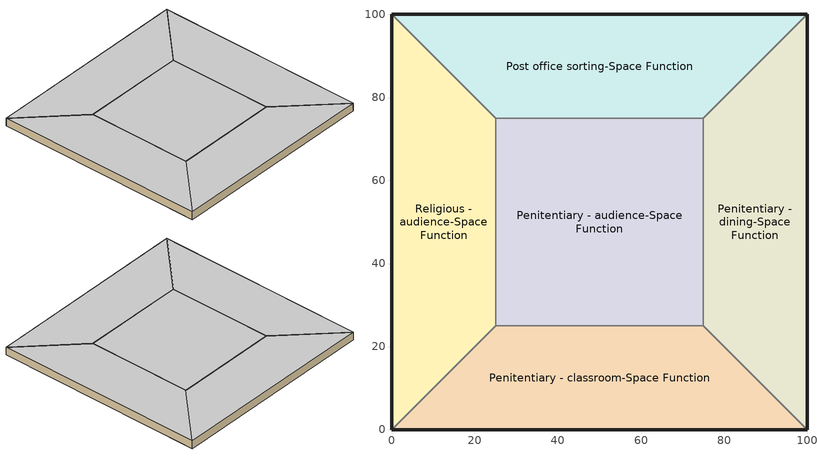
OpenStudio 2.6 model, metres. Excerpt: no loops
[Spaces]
Religious - audience-Space Function
 floor ground: 0,0 0,100 25,75 25,25 z0
 wall ground: 0,100 0,0 z0:3.8
 wall to Post office sorting-Space Function: 25,75 0,100 z0:3.8
 wall to Penitentiary - audience-Space Function: 25,25 25,75 z0:3.8
 wall to Penitentiary - classroom-Space Function: 0,0 25,25 z0:3.8
 ceiling ground: 25,25 25,75 0,100 0,0 z3.8
Post office sorting-Space Function
 floor ground: 0,100 100,100 75,75 25,75 z0
 wall ground: 100,100 0,100 z0:3.8
 wall to Penitentiary - dining-Space Function: 75,75 100,100 z0:3.8
 wall to Penitentiary - audience-Space Function: 25,75 75,75 z0:3.8
 ceiling ground: 25,75 75,75 100,100 0,100 z3.8
Penitentiary - dining-Space Function
 floor ground: 100,100 100,0 75,25 75,75 z0
 wall ground: 100,0 100,100 z0:3.8
 wall to Penitentiary - classroom-Space Function: 75,25 100,0 z0:3.8
 wall to Penitentiary - audience-Space Function: 75,75 75,25 z0:3.8
 ceiling ground: 75,75 75,25 100,0 100,100 z3.8
Penitentiary - classroom-Space Function
 floor ground: 100,0 0,0 25,25 75,25 z0
 wall ground: 0,0 100,0 z0:3.8
 wall to Penitentiary - audience-Space Function: 75,25 25,25 z0:3.8
 ceiling ground: 75,25 25,25 0,0 100,0 z3.8
Penitentiary - audience-Space Function
 floor ground: 25,25 25,75 75,75 75,25 z0
 ceiling ground: 75,25 75,75 25,75 25,25 z3.8
[Building]
Building 1: Default Construction Set=BTAP-Mass at hdd = 6250.0; Standards Number of Stories=1; Standards Number of Above Ground Stories=1; Standards Building Type=NECB2011_unknown
[Site]
Fort McMurray AP_AB_CAN: Latitude {deg}=56.653; Longitude {deg}=-111.223; Time Zone {hr}=-7; Elevation {m}=369.1
[Site:WaterMainsTemperature]
Calculation Method=Correlation; Annual Average Outdoor Air Temperature {C}=1.875; Maximum Difference In Monthly Average Outdoor Air Temperatures {deltaC}=34.4
[SizingPeriod:DesignDay] Barometric Pressure {Pa}=96969; Sky Clearness=0; Rain Indicator=0; Snow Indicator=0; Day of Month=21; Daylight Saving Time Indicator=0; Humidity Indicating Type=Wetbulb; Dry-Bulb Temperature Range Modifier Type=DefaultMultipliers
Name | Maximum Dry-Bulb Temperature {C} | Daily Dry-Bulb Temperature Range {deltaC} | Humidity Indicating Conditions at Maximum Dry-Bulb | Wind Speed {m/s} | Wind Direction {deg} | Month | Day Type | Solar Model Indicator | ASHRAE Taub | ASHRAE Taud
Fort McMurray AP Ann Clg .4% Condns DB=>MWB | 28.9 | 12.4 | 17.8 | 3.7 | 250 | 7 | SummerDesignDay | ASHRAETau | 0.377 | 2.403
Fort McMurray AP Ann Htg 99.6% Condns DB | -36.2 | 0 | -36.2 | 1 | 90 | 1 | WinterDesignDay | ASHRAEClearSky
[Site:GroundTemperature:BuildingSurface]
19.527, 19.502, 19.536, 19.598, 20.002, 21.64, 22.225, 22.375, 21.449, 20.121, 19.802, 19.633
[Material:NoMass] Roughness=Smooth; Thermal Absorptance=0.9; Solar Absorptance=0.7
Name | Thermal Resistance {m2-K/W} | Visible Absorptance
Typical Carpet Pad; Typical Carpet Pad 1 | 0.21648 | 0.8
Typical Insulation 1 | 5.91238 | 0.7
Typical Insulation 2 | 4.49096 | 0.7
Typical Insulation 3 | 6.17282 | 0.7
Typical Carpet Pad 2 | 1.25503 | 0.8
Typical Carpet Pad 3; Typical Carpet Pad 4 | 3.45515 | 0.8
Typical Insulation 4 | 0.454528 | 0.7
Typical Insulation 5 | 0.454545 | 0.7
[Material]
Name | Roughness | Thickness {m} | Conductivity {W/m-K} | Density {kg/m3} | Specific Heat {J/kg-K} | Thermal Absorptance | Solar Absorptance | Visible Absorptance
G05 25mm wood | MediumSmooth | 0.0254 | 0.15 | 608 | 1630 | 0.9 | 0.5 | 0.5
100mm Normalweight concrete floor 1 | MediumSmooth | 0.1016 | 2.31 | 2322 | 832
G01 13mm gypsum board 1 | Smooth | 0.0127 | 0.16 | 800 | 1090 | 0.9 | 0.7 | 0.5
4 in. Normalweight Concrete Floor 1 | MediumRough | 0.1016 | 2.31 | 2322 | 832 | 0.9 | 0.7 | 0.7
1IN Stucco 1 | Smooth | 0.0253 | 0.6918 | 1858 | 837 | 0.9 | 0.7 | 0.92
8IN CONCRETE HW RefBldg 1 | Rough | 0.2032 | 1.311 | 2240 | 836.8 | 0.9 | 0.7 | 0.7
1/2IN Gypsum 1 | Smooth | 0.0127 | 0.16 | 784.9 | 830 | 0.9 | 0.4 | 0.4
Metal Roof Surface 1; F08 Metal surface 1 | Smooth | 0.0008 | 45.28 | 7824 | 500 | 0.9 | 0.7 | 0.7
6 in. Normalweight Concrete Floor 1; 6 in. Normalweight Concrete Floor 2; 6 in. Normalweight Concrete Floor 3 | MediumRough | 0.1524 | 2.31 | 2322 | 832 | 0.9 | 0.7 | 0.7
[Construction]
BTAP-Int-Partition; BTAP-Int-Door: G05 25mm wood
BTAP-Int-Floor: 100mm Normalweight concrete floor 1, Typical Carpet Pad
BTAP-Int-Wall: G01 13mm gypsum board 1, G01 13mm gypsum board 1
BTAP-Int-Ceiling: Typical Carpet Pad, 100mm Normalweight concrete floor 1
BTAP-Int-Window: SimpleGlazing
BTAP-Ext-Floor-Mass:U-0.162: Typical Insulation 1, 4 in. Normalweight Concrete Floor 1, Typical Carpet Pad 1
BTAP-Ext-Wall-Mass:U-0.21: 1IN Stucco 1, 8IN CONCRETE HW RefBldg 1, Typical Insulation 2, 1/2IN Gypsum 1
BTAP-Ext-Roof-Metal:U-0.162: Metal Roof Surface 1, Typical Insulation 3
BTAP-Grnd-Floor-Mass:U-0.757: 6 in. Normalweight Concrete Floor 1, Typical Carpet Pad 2
BTAP-Grnd-Wall-Mass:U-0.284: 6 in. Normalweight Concrete Floor 2, Typical Carpet Pad 3
BTAP-Grnd-Roof-Mass:U-0.284: 6 in. Normalweight Concrete Floor 3, Typical Carpet Pad 4
BTAP-Ext-FixedWindow:U=0.220 SHGC=0.600; BTAP-Ext-GlassDoors:U=0.220 SHGC=0.600; BTAP-Ext-Skylights:U=0.220 SHGC=0.600; BTAP-Ext-DaylightDomes:U=0.220 SHGC=0.600; BTAP-Ext-DaylightDiffuser:U=0.220 SHGC=0.600: SimpleGlazing:U=0.220 SHGC=0.600
BTAP-Ext-Door:U-2.2: F08 Metal surface 1, Typical Insulation 4
BTAP-Ext-OverHeadDoor:U-2.2: Typical Insulation 5
[DefaultConstructionSet]
BTAP-Mass at hdd = 6250.0: Default Exterior Surface Constructions=BTAP-Mass at hdd = 6250.0; Default Interior Surface Constructions=Default Surface Constructions 2; Default Ground Contact Surface Constructions=BTAP-Mass at hdd = 6250.0 1; Default Exterior SubSurface Constructions=BTAP-Mass at hdd = 6250.0; Default Interior SubSurface Constructions=Default Sub Surface Constructions 2; Interior Partition Construction=BTAP-Int-Partition
[DefaultSurfaceConstructions]
Name | Floor Construction | Wall Construction | Roof Ceiling Construction
Default Surface Constructions 2 | BTAP-Int-Floor | BTAP-Int-Wall | BTAP-Int-Ceiling
BTAP-Mass at hdd = 6250.0 | BTAP-Ext-Floor-Mass:U-0.162 | BTAP-Ext-Wall-Mass:U-0.21 | BTAP-Ext-Roof-Metal:U-0.162
BTAP-Mass at hdd = 6250.0 1 | BTAP-Grnd-Floor-Mass:U-0.757 | BTAP-Grnd-Wall-Mass:U-0.284 | BTAP-Grnd-Roof-Mass:U-0.284
[DefaultSubSurfaceConstructions]
Name | Fixed Window Construction | Operable Window Construction | Door Construction | Glass Door Construction | Overhead Door Construction | Skylight Construction | Tubular Daylight Dome Construction | Tubular Daylight Diffuser Construction
Default Sub Surface Constructions 2 | BTAP-Int-Window | BTAP-Int-Window | BTAP-Int-Door
BTAP-Mass at hdd = 6250.0 | BTAP-Ext-FixedWindow:U=0.220 SHGC=0.600 | BTAP-Ext-FixedWindow:U=0.220 SHGC=0.600 | BTAP-Ext-Door:U-2.2 | BTAP-Ext-GlassDoors:U=0.220 SHGC=0.600 | BTAP-Ext-OverHeadDoor:U-2.2 | BTAP-Ext-Skylights:U=0.220 SHGC=0.600 | BTAP-Ext-DaylightDomes:U=0.220 SHGC=0.600 | BTAP-Ext-DaylightDiffuser:U=0.220 SHGC=0.600
[WindowMaterial:SimpleGlazingSystem] U-Factor {W/m2-K}=2.2; Solar Heat Gain Coefficient=0.6; Visible Transmittance=0.21
SimpleGlazing; SimpleGlazing:U=0.220 SHGC=0.600
[BuildingStory]
Story 1: Nominal Z Coordinate {m}=0; Nominal Floor to Floor Height {m}=3.8
[Space] Building Story=Story 1
Name | Space Type | Thermal Zone
Religious - audience-Space Function | Space Function Religious - audience | ALL_ST=Religious - audience_FL=Story 1_SCH=I
Post office sorting-Space Function | Space Function Post office sorting | ALL_ST=Post office sorting_FL=Story 1_SCH=A
Penitentiary - dining-Space Function | Space Function Penitentiary - dining | ALL_ST=Penitentiary - dining_FL=Story 1_SCH=B
Penitentiary - classroom-Space Function | Space Function Penitentiary - classroom | ALL_ST=Penitentiary - classroom_FL=Story 1_SCH=D
Penitentiary - audience-Space Function | Space Function Penitentiary - audience | ALL_ST=Penitentiary - audience_FL=Story 1_SCH=C
[SpaceType] Standards Building Type=Space Function
Name | Default Schedule Set | Design Specification Outdoor Air Object | Standards Space Type
Space Function Penitentiary - audience | Space Function Penitentiary - audience Schedule Set | Space Function Penitentiary - audience Ventilation | Penitentiary - audience
Space Function Penitentiary - classroom | Space Function Penitentiary - classroom Schedule Set | Space Function Penitentiary - classroom Ventilation | Penitentiary - classroom
Space Function Penitentiary - dining | Space Function Penitentiary - dining Schedule Set | Space Function Penitentiary - dining Ventilation | Penitentiary - dining
Space Function Post office sorting | Space Function Post office sorting Schedule Set | Space Function Post office sorting Ventilation | Post office sorting
Space Function Religious - audience | Space Function Religious - audience Schedule Set | Space Function Religious - audience Ventilation | Religious - audience
[People:Definition] Number of People Calculation Method=People/Area; Fraction Radiant=0.3
Name | People per Space Floor Area {person/m2}
Space Function Penitentiary - audience People Definition; Space Function Religious - audience People Definition | 0.199993
Space Function Penitentiary - classroom People Definition | 0.133365
Space Function Penitentiary - dining People Definition | 0.0999967
Space Function Post office sorting People Definition | 0.0500522
[People] Work Efficiency Schedule=Work Efficiency Schedule; Clothing Insulation Schedule=Clothing Schedule; Air Velocity Schedule=Air Velocity Schedule; Multiplier=1
Name | People Definition | Space or SpaceType
Space Function Penitentiary - audience People | Space Function Penitentiary - audience People Definition | Space Function Penitentiary - audience
Space Function Penitentiary - classroom People | Space Function Penitentiary - classroom People Definition | Space Function Penitentiary - classroom
Space Function Penitentiary - dining People | Space Function Penitentiary - dining People Definition | Space Function Penitentiary - dining
Space Function Post office sorting People | Space Function Post office sorting People Definition | Space Function Post office sorting
Space Function Religious - audience People | Space Function Religious - audience People Definition | Space Function Religious - audience
[Lights:Definition] Design Level Calculation Method=Watts/Area; Fraction Radiant=0.5; Fraction Visible=0.2
Name | Watts per Space Floor Area {W/m2}
Space Function Penitentiary - audience Lights Definition | 4.59996
Space Function Penitentiary - classroom Lights Definition | 14.3999
Space Function Penitentiary - dining Lights Definition | 11.4999
Space Function Post office sorting Lights Definition | 10.0999
Space Function Religious - audience Lights Definition | 18.1998
[Lights] Fraction Replaceable=1
Name | Lights Definition | Space or SpaceType
Space Function Penitentiary - audience Lights | Space Function Penitentiary - audience Lights Definition | Space Function Penitentiary - audience
Space Function Penitentiary - classroom Lights | Space Function Penitentiary - classroom Lights Definition | Space Function Penitentiary - classroom
Space Function Penitentiary - dining Lights | Space Function Penitentiary - dining Lights Definition | Space Function Penitentiary - dining
Space Function Post office sorting Lights | Space Function Post office sorting Lights Definition | Space Function Post office sorting
Space Function Religious - audience Lights | Space Function Religious - audience Lights Definition | Space Function Religious - audience
[ElectricEquipment:Definition] Design Level Calculation Method=Watts/Area; Fraction Radiant=0.5
Name | Watts per Space Floor Area {W/m2}
Space Function Penitentiary - audience Elec Equip Definition | 2.49998
Space Function Penitentiary - classroom Elec Equip Definition | 4.99996
Space Function Penitentiary - dining Elec Equip Definition; Space Function Religious - audience Elec Equip Definition | 0.999992
Space Function Post office sorting Elec Equip Definition | 7.49994
[ElectricEquipment]
Name | Electric Equipment Definition | Space or SpaceType
Space Function Penitentiary - audience Elec Equip | Space Function Penitentiary - audience Elec Equip Definition | Space Function Penitentiary - audience
Space Function Penitentiary - classroom Elec Equip | Space Function Penitentiary - classroom Elec Equip Definition | Space Function Penitentiary - classroom
Space Function Penitentiary - dining Elec Equip | Space Function Penitentiary - dining Elec Equip Definition | Space Function Penitentiary - dining
Space Function Post office sorting Elec Equip | Space Function Post office sorting Elec Equip Definition | Space Function Post office sorting
Space Function Religious - audience Elec Equip | Space Function Religious - audience Elec Equip Definition | Space Function Religious - audience
[DesignSpecification:OutdoorAir] Outdoor Air Method=Sum; Outdoor Air Flow per Person {m3/s-person}=0; Outdoor Air Flow Rate {m3/s}=0; Outdoor Air Flow Air Changes per Hour {1/hr}=0
Name | Outdoor Air Flow per Floor Area {m3/s-m2}
Space Function Penitentiary - audience Ventilation | 0.0020828
Space Function Penitentiary - classroom Ventilation | 0.00278384
Space Function Penitentiary - dining Ventilation | 0.0035814
Space Function Post office sorting Ventilation | 0.00087884
Space Function Religious - audience Ventilation | 0.0033528
[DefaultScheduleSet] People Activity Level Schedule=NECB-Activity; Infiltration Schedule=Always On
Name | Number of People Schedule | Lighting Schedule | Electric Equipment Schedule
Space Function Penitentiary - audience Schedule Set | NECB-C-Occupancy | NECB-C-Lighting | NECB-C-Electric-Equipment
Space Function Penitentiary - classroom Schedule Set | NECB-D-Occupancy | NECB-D-Lighting | NECB-D-Electric-Equipment
Space Function Penitentiary - dining Schedule Set | NECB-B-Occupancy | NECB-B-Lighting | NECB-B-Electric-Equipment
Space Function Post office sorting Schedule Set | NECB-A-Occupancy | NECB-A-Lighting | NECB-A-Electric-Equipment
Space Function Religious - audience Schedule Set | NECB-I-Occupancy | NECB-I-Lighting | NECB-I-Electric-Equipment
[ThermostatSetpoint:DualSetpoint]
Name | Heating Setpoint Temperature Schedule | Cooling Setpoint Temperature Schedule
Space Function Penitentiary - audience Thermostat 3 | NECB-C-Thermostat Setpoint-Heating | NECB-C-Thermostat Setpoint-Cooling
Space Function Penitentiary - classroom Thermostat 3 | NECB-D-Thermostat Setpoint-Heating | NECB-D-Thermostat Setpoint-Cooling
Space Function Penitentiary - dining Thermostat 3 | NECB-B-Thermostat Setpoint-Heating | NECB-B-Thermostat Setpoint-Cooling
Space Function Post office sorting Thermostat 3 | NECB-A-Thermostat Setpoint-Heating | NECB-A-Thermostat Setpoint-Cooling
Space Function Religious - audience Thermostat 3 | NECB-I-Thermostat Setpoint-Heating | NECB-I-Thermostat Setpoint-Cooling
[ThermalZone] Use Ideal Air Loads=No
Name | Thermostat
ALL_ST=Penitentiary - audience_FL=Story 1_SCH=C | Space Function Penitentiary - audience Thermostat 3
ALL_ST=Penitentiary - classroom_FL=Story 1_SCH=D | Space Function Penitentiary - classroom Thermostat 3
ALL_ST=Penitentiary - dining_FL=Story 1_SCH=B | Space Function Penitentiary - dining Thermostat 3
ALL_ST=Post office sorting_FL=Story 1_SCH=A | Space Function Post office sorting Thermostat 3
ALL_ST=Religious - audience_FL=Story 1_SCH=I | Space Function Religious - audience Thermostat 3
[HeatExchanger:AirToAir:SensibleAndLatent] Availability Schedule=Always On Discrete; Nominal Supply Air Flow Rate {m3/s}=autosize; Sensible Effectiveness at 100% Heating Air Flow=0.5; Latent Effectiveness at 100% Heating Air Flow=0.5; Sensible Effectiveness at 75% Heating Air Flow=0.5; Latent Effectiveness at 75% Heating Air Flow=0.5; Sensible Effectiveness at 100% Cooling Air Flow=0.5; Latent Effectiveness at 100% Cooling Air Flow=0.5; Sensible Effectiveness at 75% Cooling Air Flow=0.5; Latent Effectiveness at 75% Cooling Air Flow=0.5; Supply Air Outlet Temperature Control=Yes; Heat Exchanger Type=Rotary; Frost Control Type=ExhaustOnly; Threshold Temperature {C}=-23.3; Initial Defrost Time Fraction=0.167; Rate of Defrost Time Fraction Increase {1/K}=1.44; Economizer Lockout=Yes
Name | Nominal Electric Power {W}
Sys_3_PSZ ALL_ST=Penitentiary - audience_FL=Story 1_SCH=C ERV | 3786.02
Sys_3_PSZ ALL_ST=Penitentiary - classroom_FL=Story 1_SCH=D ERV | 3795.13
Sys_3_PSZ ALL_ST=Penitentiary - dining_FL=Story 1_SCH=B ERV | 4868.1
Sys_3_PSZ ALL_ST=Religious - audience_FL=Story 1_SCH=I ERV | 4560.56
[SetpointManager:OutdoorAirPretreat] Minimum Setpoint Temperature {C}=-99; Maximum Setpoint Temperature {C}=99; Minimum Setpoint Humidity Ratio {kgWater/kgDryAir}=1e-05; Maximum Setpoint Humidity Ratio {kgWater/kgDryAir}=1
Setpoint Manager Outdoor Air Pretreat 1; Setpoint Manager Outdoor Air Pretreat 2; Setpoint Manager Outdoor Air Pretreat 3; Setpoint Manager Outdoor Air Pretreat 4
[AvailabilityManager:NightCycle] Control Type=CycleOnAny; Thermostat Tolerance {deltaC}=1; Cycling Run Time {s}=3600
Availability Manager Night Cycle 1; Availability Manager Night Cycle 2; Availability Manager Night Cycle 3; Availability Manager Night Cycle 4; Availability Manager Night Cycle 5
[Schedule:Ruleset]
Clothing Schedule: Default Day Schedule=Clothing Schedule Default Winter Clothes
Air Velocity Schedule: Default Day Schedule=Air Velocity Schedule Default
Work Efficiency Schedule: Default Day Schedule=Work Efficiency Schedule Default
NECB-C-Occupancy: Default Day Schedule=NECB-C-Occupancy Default
NECB-Activity: Default Day Schedule=NECB-Activity Default; Summer Design Day Schedule=NECB-Activity Summer Design Day; Winter Design Day Schedule=NECB-Activity Winter Design Day
NECB-C-Lighting: Default Day Schedule=NECB-C-Lighting Default
NECB-C-Electric-Equipment: Default Day Schedule=NECB-C-Electric-Equipment Default
Always On: Default Day Schedule=Always On Default
NECB-C-Thermostat Setpoint-Heating: Default Day Schedule=NECB-C-Thermostat Setpoint-Heating Default
NECB-C-Thermostat Setpoint-Cooling: Default Day Schedule=NECB-C-Thermostat Setpoint-Cooling Default
NECB-D-Occupancy: Default Day Schedule=NECB-D-Occupancy Default
NECB-D-Lighting: Default Day Schedule=NECB-D-Lighting Default
NECB-D-Electric-Equipment: Default Day Schedule=NECB-D-Electric-Equipment Default
NECB-D-Thermostat Setpoint-Heating: Default Day Schedule=NECB-D-Thermostat Setpoint-Heating Default
NECB-D-Thermostat Setpoint-Cooling: Default Day Schedule=NECB-D-Thermostat Setpoint-Cooling Default
NECB-B-Occupancy: Default Day Schedule=NECB-B-Occupancy Default
NECB-B-Lighting: Default Day Schedule=NECB-B-Lighting Default
NECB-B-Electric-Equipment: Default Day Schedule=NECB-B-Electric-Equipment Default
NECB-B-Thermostat Setpoint-Heating: Default Day Schedule=NECB-B-Thermostat Setpoint-Heating Default
NECB-B-Thermostat Setpoint-Cooling: Default Day Schedule=NECB-B-Thermostat Setpoint-Cooling Default
NECB-A-Occupancy: Default Day Schedule=NECB-A-Occupancy Default
NECB-A-Lighting: Default Day Schedule=NECB-A-Lighting Default
NECB-A-Electric-Equipment: Default Day Schedule=NECB-A-Electric-Equipment Default
NECB-A-Thermostat Setpoint-Heating: Default Day Schedule=NECB-A-Thermostat Setpoint-Heating Default
NECB-A-Thermostat Setpoint-Cooling: Default Day Schedule=NECB-A-Thermostat Setpoint-Cooling Default
NECB-I-Occupancy: Default Day Schedule=NECB-I-Occupancy Default
NECB-I-Lighting: Default Day Schedule=NECB-I-Lighting Default
NECB-I-Electric-Equipment: Default Day Schedule=NECB-I-Electric-Equipment Default
NECB-I-Thermostat Setpoint-Heating: Default Day Schedule=NECB-I-Thermostat Setpoint-Heating Default
NECB-I-Thermostat Setpoint-Cooling: Default Day Schedule=NECB-I-Thermostat Setpoint-Cooling Default
[Schedule:Day]
Clothing Schedule Default Winter Clothes; Always On Default: 24, 0, 1
Clothing Schedule Summer Clothes: 24, 0, 0.5
Air Velocity Schedule Default; NECB-A-Electric-Equipment Sat Day; NECB-A-Electric-Equipment Sun|Hol Day: 24, 0, 0.2
Work Efficiency Schedule Default; NECB-D-Occupancy Sat Day; NECB-D-Occupancy Sun|Hol Day; NECB-A-Occupancy Sat Day; NECB-A-Occupancy Sun|Hol Day: 24, 0, 0
NECB-C-Occupancy Default; NECB-C-Occupancy Default|Wkdy Day: 8, 0, 0, 9, 0, 0.1, 10, 0, 0.2, 12, 0, 0.5, 16, 0, 0.7, 17, 0, 0.8, 18, 0, 0.7, 19, 0, 0.5, 21, 0, 0.3, 24, 0, 0
NECB-C-Occupancy Sat Day: 8, 0, 0, 9, 0, 0.1, 10, 0, 0.2, 11, 0, 0.5, 12, 0, 0.6, 13, 0, 0.8, 16, 0, 0.9, 17, 0, 0.8, 18, 0, 0.7, 19, 0, 0.5, 21, 0, 0.2, 24, 0, 0
NECB-C-Occupancy Sun|Hol Day: 10, 0, 0, 11, 0, 0.1, 13, 0, 0.2, 18, 0, 0.4, 19, 0, 0.2, 24, 0, 0
NECB-Activity Default; NECB-Activity Winter Design Day; NECB-Activity Summer Design Day: 24, 0, 130
NECB-C-Lighting Default; NECB-C-Lighting Default|Wkdy Day; NECB-C-Lighting Sat Day; NECB-C-Electric-Equipment Default; NECB-C-Electric-Equipment Default|Wkdy Day; NECB-C-Electric-Equipment Sat Day: 8, 0, 0.05, 9, 0, 0.5, 19, 0, 0.9, 20, 0, 0.6, 21, 0, 0.5, 24, 0, 0.05
NECB-C-Lighting Sun|Hol Day; NECB-C-Electric-Equipment Sun|Hol Day: 10, 0, 0.05, 11, 0, 0.5, 18, 0, 0.9, 19, 0, 0.6, 24, 0, 0.05
NECB-C-Thermostat Setpoint-Heating Default; NECB-C-Thermostat Setpoint-Heating Default|Wkdy Day; NECB-C-Thermostat Setpoint-Heating Sat Day: 7, 0, 18, 8, 0, 20, 21, 0, 22, 24, 0, 18
NECB-C-Thermostat Setpoint-Heating Sun|Hol Day: 9, 0, 18, 10, 0, 20, 19, 0, 22, 24, 0, 18
NECB-C-Thermostat Setpoint-Cooling Default; NECB-C-Thermostat Setpoint-Cooling Default|Wkdy Day; NECB-C-Thermostat Setpoint-Cooling Sat Day: 7, 0, 35, 21, 0, 24, 24, 0, 35
NECB-C-Thermostat Setpoint-Cooling Sun|Hol Day: 9, 0, 35, 19, 0, 24, 24, 0, 35
NECB-D-Occupancy Default; NECB-D-Occupancy Default|Wkdy Day: 8, 0, 0, 9, 0, 0.1, 12, 0, 0.9, 16, 0, 0.8, 17, 0, 0.5, 18, 0, 0.2, 19, 0, 0.1, 22, 0, 0.3, 23, 0, 0.1, 24, 0, 0
NECB-D-Lighting Default; NECB-D-Lighting Default|Wkdy Day; NECB-D-Electric-Equipment Default; NECB-D-Electric-Equipment Default|Wkdy Day: 8, 0, 0.05, 9, 0, 0.3, 16, 0, 0.9, 17, 0, 0.7, 19, 0, 0.5, 22, 0, 0.7, 23, 0, 0.3, 24, 0, 0.05
NECB-D-Lighting Sat Day; NECB-D-Lighting Sun|Hol Day; NECB-D-Electric-Equipment Sat Day; NECB-D-Electric-Equipment Sun|Hol Day; NECB-A-Lighting Sat Day; NECB-A-Lighting Sun|Hol Day: 24, 0, 0.05
NECB-D-Thermostat Setpoint-Heating Default; NECB-D-Thermostat Setpoint-Heating Default|Wkdy Day: 7, 0, 18, 8, 0, 20, 23, 0, 22, 24, 0, 18
NECB-D-Thermostat Setpoint-Heating Sat Day; NECB-D-Thermostat Setpoint-Heating Sun|Hol Day; NECB-A-Thermostat Setpoint-Heating Sat Day; NECB-A-Thermostat Setpoint-Heating Sun|Hol Day: 24, 0, 18
NECB-D-Thermostat Setpoint-Cooling Default; NECB-D-Thermostat Setpoint-Cooling Default|Wkdy Day: 7, 0, 35, 23, 0, 24, 24, 0, 35
NECB-D-Thermostat Setpoint-Cooling Sat Day; NECB-D-Thermostat Setpoint-Cooling Sun|Hol Day; NECB-A-Thermostat Setpoint-Cooling Sat Day; NECB-A-Thermostat Setpoint-Cooling Sun|Hol Day: 24, 0, 35
NECB-B-Occupancy Default; NECB-B-Occupancy Default|Wkdy Day: 1, 0, 0.3, 2, 0, 0.1, 9, 0, 0, 10, 0, 0.1, 11, 0, 0.2, 12, 0, 0.5, 13, 0, 0.9, 14, 0, 0.8, 15, 0, 0.5, 17, 0, 0.2, 18, 0, 0.3, 19, 0, 0.6, 22, 0, 0.9, 23, 0, 0.6, 24, 0, 0.4
NECB-B-Occupancy Sat Day: 1, 0, 0.5, 2, 0, 0.3, 9, 0, 0, 10, 0, 0.1, 11, 0, 0.2, 12, 0, 0.5, 13, 0, 0.9, 14, 0, 0.8, 15, 0, 0.5, 17, 0, 0.2, 18, 0, 0.3, 19, 0, 0.6, 22, 0, 0.9, 24, 0, 0.6
NECB-B-Occupancy Sun|Hol Day: 1, 0, 0.1, 2, 0, 0.3, 10, 0, 0, 11, 0, 0.1, 12, 0, 0.4, 14, 0, 0.5, 15, 0, 0.4, 18, 0, 0.2, 19, 0, 0.5, 21, 0, 0.7, 22, 0, 0.5, 23, 0, 0.3, 24, 0, 0.1
NECB-B-Lighting Default; NECB-B-Lighting Default|Wkdy Day; NECB-B-Lighting Sat Day; NECB-B-Electric-Equipment Default; NECB-B-Electric-Equipment Default|Wkdy Day; NECB-B-Electric-Equipment Sat Day: 1, 0, 0.9, 2, 0, 0.5, 9, 0, 0.1, 10, 0, 0.5, 11, 0, 0.7, 24, 0, 0.9
NECB-B-Lighting Sun|Hol Day; NECB-B-Electric-Equipment Sun|Hol Day: 2, 0, 0.5, 10, 0, 0.1, 11, 0, 0.5, 23, 0, 0.9, 24, 0, 0.5
NECB-B-Thermostat Setpoint-Heating Default; NECB-B-Thermostat Setpoint-Heating Default|Wkdy Day; NECB-B-Thermostat Setpoint-Heating Sat Day: 2, 0, 22, 8, 0, 18, 9, 0, 20, 24, 0, 22
NECB-B-Thermostat Setpoint-Heating Sun|Hol Day: 1, 0, 18, 2, 0, 22, 9, 0, 18, 10, 0, 20, 23, 0, 22, 24, 0, 18
NECB-B-Thermostat Setpoint-Cooling Default; NECB-B-Thermostat Setpoint-Cooling Default|Wkdy Day; NECB-B-Thermostat Setpoint-Cooling Sat Day: 1, 0, 24, 8, 0, 35, 24, 0, 24
NECB-B-Thermostat Setpoint-Cooling Sun|Hol Day: 9, 0, 35, 23, 0, 24, 24, 0, 35
NECB-A-Occupancy Default; NECB-A-Occupancy Default|Wkdy Day: 7, 0, 0, 8, 0, 0.1, 9, 0, 0.7, 12, 0, 0.9, 14, 0, 0.5, 17, 0, 0.9, 18, 0, 0.7, 19, 0, 0.3, 23, 0, 0.1, 24, 0, 0
NECB-A-Lighting Default; NECB-A-Lighting Default|Wkdy Day: 7, 0, 0.05, 8, 0, 0.3, 9, 0, 0.8, 17, 0, 0.9, 18, 0, 0.8, 19, 0, 0.5, 21, 0, 0.3, 23, 0, 0.1, 24, 0, 0.05
NECB-A-Electric-Equipment Default; NECB-A-Electric-Equipment Default|Wkdy Day: 7, 0, 0.2, 8, 0, 0.3, 9, 0, 0.8, 18, 0, 0.9, 19, 0, 0.5, 21, 0, 0.3, 24, 0, 0.2
NECB-A-Thermostat Setpoint-Heating Default; NECB-A-Thermostat Setpoint-Heating Default|Wkdy Day: 6, 0, 18, 7, 0, 20, 21, 0, 22, 24, 0, 18
NECB-A-Thermostat Setpoint-Cooling Default; NECB-A-Thermostat Setpoint-Cooling Default|Wkdy Day: 6, 0, 35, 21, 0, 24, 24, 0, 35
NECB-I-Occupancy Default; NECB-I-Occupancy Default|Wkdy Day: 1, 0, 0.1, 15, 0, 0, 18, 0, 0.1, 19, 0, 0.4, 22, 0, 0.8, 23, 0, 0.6, 24, 0, 0.4
NECB-I-Occupancy Sat Day: 1, 0, 0.1, 10, 0, 0, 13, 0, 0.1, 14, 0, 0.4, 15, 0, 0.6, 16, 0, 0.8, 17, 0, 0.6, 18, 0, 0.4, 19, 0, 0.2, 20, 0, 0.4, 22, 0, 0.8, 23, 0, 0.6, 24, 0, 0.4
NECB-I-Occupancy Sun|Hol Day: 8, 0, 0, 9, 0, 0.2, 10, 0, 0.4, 12, 0, 0.8, 13, 0, 0.4, 14, 0, 0.2, 24, 0, 0
NECB-I-Lighting Default; NECB-I-Lighting Default|Wkdy Day: 1, 0, 0.5, 15, 0, 0.05, 18, 0, 0.5, 19, 0, 0.8, 24, 0, 0.9
NECB-I-Lighting Sat Day: 1, 0, 0.5, 10, 0, 0.05, 13, 0, 0.5, 14, 0, 0.8, 17, 0, 0.9, 18, 0, 0.8, 19, 0, 0.6, 20, 0, 0.8, 24, 0, 0.9
NECB-I-Lighting Sun|Hol Day: 8, 0, 0.05, 9, 0, 0.5, 13, 0, 0.9, 14, 0, 0.5, 24, 0, 0.05
NECB-I-Electric-Equipment Default; NECB-I-Electric-Equipment Default|Wkdy Day: 15, 0, 0.1, 18, 0, 0.2, 24, 0, 0.8
NECB-I-Electric-Equipment Sat Day: 10, 0, 0.1, 13, 0, 0.2, 24, 0, 0.8
NECB-I-Electric-Equipment Sun|Hol Day: 8, 0, 0.1, 13, 0, 0.8, 14, 0, 0.2, 24, 0, 0.1
NECB-I-Thermostat Setpoint-Heating Default; NECB-I-Thermostat Setpoint-Heating Default|Wkdy Day: 14, 0, 18, 15, 0, 20, 24, 0, 22
NECB-I-Thermostat Setpoint-Heating Sat Day: 10, 0, 18, 11, 0, 20, 24, 0, 22
NECB-I-Thermostat Setpoint-Heating Sun|Hol Day: 7, 0, 18, 8, 0, 20, 14, 0, 22, 24, 0, 18
NECB-I-Thermostat Setpoint-Cooling Default; NECB-I-Thermostat Setpoint-Cooling Default|Wkdy Day: 14, 0, 35, 24, 0, 24
NECB-I-Thermostat Setpoint-Cooling Sat Day: 10, 0, 35, 24, 0, 24
NECB-I-Thermostat Setpoint-Cooling Sun|Hol Day: 7, 0, 35, 14, 0, 24, 24, 0, 35
[Schedule:Rule] Date Specification Type=DateRange; Start Day=1
Name | Schedule Ruleset | Rule Order | Day Schedule | Start Month | End Month | End Day | Apply Monday | Apply Tuesday | Apply Wednesday | Apply Thursday | Apply Friday | Apply Saturday | Apply Sunday
Schedule Rule 1 | Clothing Schedule | 0 | Clothing Schedule Summer Clothes | 5 | 9 | 30
Schedule Rule 2 | NECB-C-Occupancy | 2 | NECB-C-Occupancy Default|Wkdy Day | 1 | 12 | 31 | Yes | Yes | Yes | Yes | Yes
Schedule Rule 3 | NECB-C-Occupancy | 1 | NECB-C-Occupancy Sat Day | 1 | 12 | 31 |  |  |  |  |  | Yes
Schedule Rule 4 | NECB-C-Occupancy | 0 | NECB-C-Occupancy Sun|Hol Day | 1 | 12 | 31 |  |  |  |  |  |  | Yes
Schedule Rule 5 | NECB-C-Lighting | 2 | NECB-C-Lighting Default|Wkdy Day | 1 | 12 | 31 | Yes | Yes | Yes | Yes | Yes
Schedule Rule 6 | NECB-C-Lighting | 1 | NECB-C-Lighting Sat Day | 1 | 12 | 31 |  |  |  |  |  | Yes
Schedule Rule 7 | NECB-C-Lighting | 0 | NECB-C-Lighting Sun|Hol Day | 1 | 12 | 31 |  |  |  |  |  |  | Yes
Schedule Rule 8 | NECB-C-Electric-Equipment | 2 | NECB-C-Electric-Equipment Default|Wkdy Day | 1 | 12 | 31 | Yes | Yes | Yes | Yes | Yes
Schedule Rule 9 | NECB-C-Electric-Equipment | 1 | NECB-C-Electric-Equipment Sat Day | 1 | 12 | 31 |  |  |  |  |  | Yes
Schedule Rule 10 | NECB-C-Electric-Equipment | 0 | NECB-C-Electric-Equipment Sun|Hol Day | 1 | 12 | 31 |  |  |  |  |  |  | Yes
Schedule Rule 11 | NECB-C-Thermostat Setpoint-Heating | 2 | NECB-C-Thermostat Setpoint-Heating Default|Wkdy Day | 1 | 12 | 31 | Yes | Yes | Yes | Yes | Yes
Schedule Rule 12 | NECB-C-Thermostat Setpoint-Heating | 1 | NECB-C-Thermostat Setpoint-Heating Sat Day | 1 | 12 | 31 |  |  |  |  |  | Yes
Schedule Rule 13 | NECB-C-Thermostat Setpoint-Heating | 0 | NECB-C-Thermostat Setpoint-Heating Sun|Hol Day | 1 | 12 | 31 |  |  |  |  |  |  | Yes
Schedule Rule 14 | NECB-C-Thermostat Setpoint-Cooling | 2 | NECB-C-Thermostat Setpoint-Cooling Default|Wkdy Day | 1 | 12 | 31 | Yes | Yes | Yes | Yes | Yes
Schedule Rule 15 | NECB-C-Thermostat Setpoint-Cooling | 1 | NECB-C-Thermostat Setpoint-Cooling Sat Day | 1 | 12 | 31 |  |  |  |  |  | Yes
Schedule Rule 16 | NECB-C-Thermostat Setpoint-Cooling | 0 | NECB-C-Thermostat Setpoint-Cooling Sun|Hol Day | 1 | 12 | 31 |  |  |  |  |  |  | Yes
Schedule Rule 17 | NECB-D-Occupancy | 2 | NECB-D-Occupancy Default|Wkdy Day | 1 | 12 | 31 | Yes | Yes | Yes | Yes | Yes
Schedule Rule 18 | NECB-D-Occupancy | 1 | NECB-D-Occupancy Sat Day | 1 | 12 | 31 |  |  |  |  |  | Yes
Schedule Rule 19 | NECB-D-Occupancy | 0 | NECB-D-Occupancy Sun|Hol Day | 1 | 12 | 31 |  |  |  |  |  |  | Yes
Schedule Rule 20 | NECB-D-Lighting | 2 | NECB-D-Lighting Default|Wkdy Day | 1 | 12 | 31 | Yes | Yes | Yes | Yes | Yes
Schedule Rule 21 | NECB-D-Lighting | 1 | NECB-D-Lighting Sat Day | 1 | 12 | 31 |  |  |  |  |  | Yes
Schedule Rule 22 | NECB-D-Lighting | 0 | NECB-D-Lighting Sun|Hol Day | 1 | 12 | 31 |  |  |  |  |  |  | Yes
Schedule Rule 23 | NECB-D-Electric-Equipment | 2 | NECB-D-Electric-Equipment Default|Wkdy Day | 1 | 12 | 31 | Yes | Yes | Yes | Yes | Yes
Schedule Rule 24 | NECB-D-Electric-Equipment | 1 | NECB-D-Electric-Equipment Sat Day | 1 | 12 | 31 |  |  |  |  |  | Yes
Schedule Rule 25 | NECB-D-Electric-Equipment | 0 | NECB-D-Electric-Equipment Sun|Hol Day | 1 | 12 | 31 |  |  |  |  |  |  | Yes
Schedule Rule 26 | NECB-D-Thermostat Setpoint-Heating | 2 | NECB-D-Thermostat Setpoint-Heating Default|Wkdy Day | 1 | 12 | 31 | Yes | Yes | Yes | Yes | Yes
Schedule Rule 27 | NECB-D-Thermostat Setpoint-Heating | 1 | NECB-D-Thermostat Setpoint-Heating Sat Day | 1 | 12 | 31 |  |  |  |  |  | Yes
Schedule Rule 28 | NECB-D-Thermostat Setpoint-Heating | 0 | NECB-D-Thermostat Setpoint-Heating Sun|Hol Day | 1 | 12 | 31 |  |  |  |  |  |  | Yes
Schedule Rule 29 | NECB-D-Thermostat Setpoint-Cooling | 2 | NECB-D-Thermostat Setpoint-Cooling Default|Wkdy Day | 1 | 12 | 31 | Yes | Yes | Yes | Yes | Yes
Schedule Rule 30 | NECB-D-Thermostat Setpoint-Cooling | 1 | NECB-D-Thermostat Setpoint-Cooling Sat Day | 1 | 12 | 31 |  |  |  |  |  | Yes
Schedule Rule 31 | NECB-D-Thermostat Setpoint-Cooling | 0 | NECB-D-Thermostat Setpoint-Cooling Sun|Hol Day | 1 | 12 | 31 |  |  |  |  |  |  | Yes
Schedule Rule 32 | NECB-B-Occupancy | 2 | NECB-B-Occupancy Default|Wkdy Day | 1 | 12 | 31 | Yes | Yes | Yes | Yes | Yes
Schedule Rule 33 | NECB-B-Occupancy | 1 | NECB-B-Occupancy Sat Day | 1 | 12 | 31 |  |  |  |  |  | Yes
Schedule Rule 34 | NECB-B-Occupancy | 0 | NECB-B-Occupancy Sun|Hol Day | 1 | 12 | 31 |  |  |  |  |  |  | Yes
Schedule Rule 35 | NECB-B-Lighting | 2 | NECB-B-Lighting Default|Wkdy Day | 1 | 12 | 31 | Yes | Yes | Yes | Yes | Yes
Schedule Rule 36 | NECB-B-Lighting | 1 | NECB-B-Lighting Sat Day | 1 | 12 | 31 |  |  |  |  |  | Yes
Schedule Rule 37 | NECB-B-Lighting | 0 | NECB-B-Lighting Sun|Hol Day | 1 | 12 | 31 |  |  |  |  |  |  | Yes
Schedule Rule 38 | NECB-B-Electric-Equipment | 2 | NECB-B-Electric-Equipment Default|Wkdy Day | 1 | 12 | 31 | Yes | Yes | Yes | Yes | Yes
Schedule Rule 39 | NECB-B-Electric-Equipment | 1 | NECB-B-Electric-Equipment Sat Day | 1 | 12 | 31 |  |  |  |  |  | Yes
Schedule Rule 40 | NECB-B-Electric-Equipment | 0 | NECB-B-Electric-Equipment Sun|Hol Day | 1 | 12 | 31 |  |  |  |  |  |  | Yes
Schedule Rule 41 | NECB-B-Thermostat Setpoint-Heating | 2 | NECB-B-Thermostat Setpoint-Heating Default|Wkdy Day | 1 | 12 | 31 | Yes | Yes | Yes | Yes | Yes
Schedule Rule 42 | NECB-B-Thermostat Setpoint-Heating | 1 | NECB-B-Thermostat Setpoint-Heating Sat Day | 1 | 12 | 31 |  |  |  |  |  | Yes
Schedule Rule 43 | NECB-B-Thermostat Setpoint-Heating | 0 | NECB-B-Thermostat Setpoint-Heating Sun|Hol Day | 1 | 12 | 31 |  |  |  |  |  |  | Yes
Schedule Rule 44 | NECB-B-Thermostat Setpoint-Cooling | 2 | NECB-B-Thermostat Setpoint-Cooling Default|Wkdy Day | 1 | 12 | 31 | Yes | Yes | Yes | Yes | Yes
Schedule Rule 45 | NECB-B-Thermostat Setpoint-Cooling | 1 | NECB-B-Thermostat Setpoint-Cooling Sat Day | 1 | 12 | 31 |  |  |  |  |  | Yes
Schedule Rule 46 | NECB-B-Thermostat Setpoint-Cooling | 0 | NECB-B-Thermostat Setpoint-Cooling Sun|Hol Day | 1 | 12 | 31 |  |  |  |  |  |  | Yes
Schedule Rule 47 | NECB-A-Occupancy | 2 | NECB-A-Occupancy Default|Wkdy Day | 1 | 12 | 31 | Yes | Yes | Yes | Yes | Yes
Schedule Rule 48 | NECB-A-Occupancy | 1 | NECB-A-Occupancy Sat Day | 1 | 12 | 31 |  |  |  |  |  | Yes
Schedule Rule 49 | NECB-A-Occupancy | 0 | NECB-A-Occupancy Sun|Hol Day | 1 | 12 | 31 |  |  |  |  |  |  | Yes
Schedule Rule 50 | NECB-A-Lighting | 2 | NECB-A-Lighting Default|Wkdy Day | 1 | 12 | 31 | Yes | Yes | Yes | Yes | Yes
Schedule Rule 51 | NECB-A-Lighting | 1 | NECB-A-Lighting Sat Day | 1 | 12 | 31 |  |  |  |  |  | Yes
Schedule Rule 52 | NECB-A-Lighting | 0 | NECB-A-Lighting Sun|Hol Day | 1 | 12 | 31 |  |  |  |  |  |  | Yes
Schedule Rule 53 | NECB-A-Electric-Equipment | 2 | NECB-A-Electric-Equipment Default|Wkdy Day | 1 | 12 | 31 | Yes | Yes | Yes | Yes | Yes
Schedule Rule 54 | NECB-A-Electric-Equipment | 1 | NECB-A-Electric-Equipment Sat Day | 1 | 12 | 31 |  |  |  |  |  | Yes
Schedule Rule 55 | NECB-A-Electric-Equipment | 0 | NECB-A-Electric-Equipment Sun|Hol Day | 1 | 12 | 31 |  |  |  |  |  |  | Yes
Schedule Rule 56 | NECB-A-Thermostat Setpoint-Heating | 2 | NECB-A-Thermostat Setpoint-Heating Default|Wkdy Day | 1 | 12 | 31 | Yes | Yes | Yes | Yes | Yes
Schedule Rule 57 | NECB-A-Thermostat Setpoint-Heating | 1 | NECB-A-Thermostat Setpoint-Heating Sat Day | 1 | 12 | 31 |  |  |  |  |  | Yes
Schedule Rule 58 | NECB-A-Thermostat Setpoint-Heating | 0 | NECB-A-Thermostat Setpoint-Heating Sun|Hol Day | 1 | 12 | 31 |  |  |  |  |  |  | Yes
Schedule Rule 59 | NECB-A-Thermostat Setpoint-Cooling | 2 | NECB-A-Thermostat Setpoint-Cooling Default|Wkdy Day | 1 | 12 | 31 | Yes | Yes | Yes | Yes | Yes
Schedule Rule 60 | NECB-A-Thermostat Setpoint-Cooling | 1 | NECB-A-Thermostat Setpoint-Cooling Sat Day | 1 | 12 | 31 |  |  |  |  |  | Yes
Schedule Rule 61 | NECB-A-Thermostat Setpoint-Cooling | 0 | NECB-A-Thermostat Setpoint-Cooling Sun|Hol Day | 1 | 12 | 31 |  |  |  |  |  |  | Yes
Schedule Rule 62 | NECB-I-Occupancy | 2 | NECB-I-Occupancy Default|Wkdy Day | 1 | 12 | 31 | Yes | Yes | Yes | Yes | Yes
Schedule Rule 63 | NECB-I-Occupancy | 1 | NECB-I-Occupancy Sat Day | 1 | 12 | 31 |  |  |  |  |  | Yes
Schedule Rule 64 | NECB-I-Occupancy | 0 | NECB-I-Occupancy Sun|Hol Day | 1 | 12 | 31 |  |  |  |  |  |  | Yes
Schedule Rule 65 | NECB-I-Lighting | 2 | NECB-I-Lighting Default|Wkdy Day | 1 | 12 | 31 | Yes | Yes | Yes | Yes | Yes
Schedule Rule 66 | NECB-I-Lighting | 1 | NECB-I-Lighting Sat Day | 1 | 12 | 31 |  |  |  |  |  | Yes
Schedule Rule 67 | NECB-I-Lighting | 0 | NECB-I-Lighting Sun|Hol Day | 1 | 12 | 31 |  |  |  |  |  |  | Yes
Schedule Rule 68 | NECB-I-Electric-Equipment | 2 | NECB-I-Electric-Equipment Default|Wkdy Day | 1 | 12 | 31 | Yes | Yes | Yes | Yes | Yes
Schedule Rule 69 | NECB-I-Electric-Equipment | 1 | NECB-I-Electric-Equipment Sat Day | 1 | 12 | 31 |  |  |  |  |  | Yes
Schedule Rule 70 | NECB-I-Electric-Equipment | 0 | NECB-I-Electric-Equipment Sun|Hol Day | 1 | 12 | 31 |  |  |  |  |  |  | Yes
Schedule Rule 71 | NECB-I-Thermostat Setpoint-Heating | 2 | NECB-I-Thermostat Setpoint-Heating Default|Wkdy Day | 1 | 12 | 31 | Yes | Yes | Yes | Yes | Yes
Schedule Rule 72 | NECB-I-Thermostat Setpoint-Heating | 1 | NECB-I-Thermostat Setpoint-Heating Sat Day | 1 | 12 | 31 |  |  |  |  |  | Yes
Schedule Rule 73 | NECB-I-Thermostat Setpoint-Heating | 0 | NECB-I-Thermostat Setpoint-Heating Sun|Hol Day | 1 | 12 | 31 |  |  |  |  |  |  | Yes
Schedule Rule 74 | NECB-I-Thermostat Setpoint-Cooling | 2 | NECB-I-Thermostat Setpoint-Cooling Default|Wkdy Day | 1 | 12 | 31 | Yes | Yes | Yes | Yes | Yes
Schedule Rule 75 | NECB-I-Thermostat Setpoint-Cooling | 1 | NECB-I-Thermostat Setpoint-Cooling Sat Day | 1 | 12 | 31 |  |  |  |  |  | Yes
Schedule Rule 76 | NECB-I-Thermostat Setpoint-Cooling | 0 | NECB-I-Thermostat Setpoint-Cooling Sun|Hol Day | 1 | 12 | 31 |  |  |  |  |  |  | Yes
[Schedule:Constant]
Always On Discrete: Value=1
